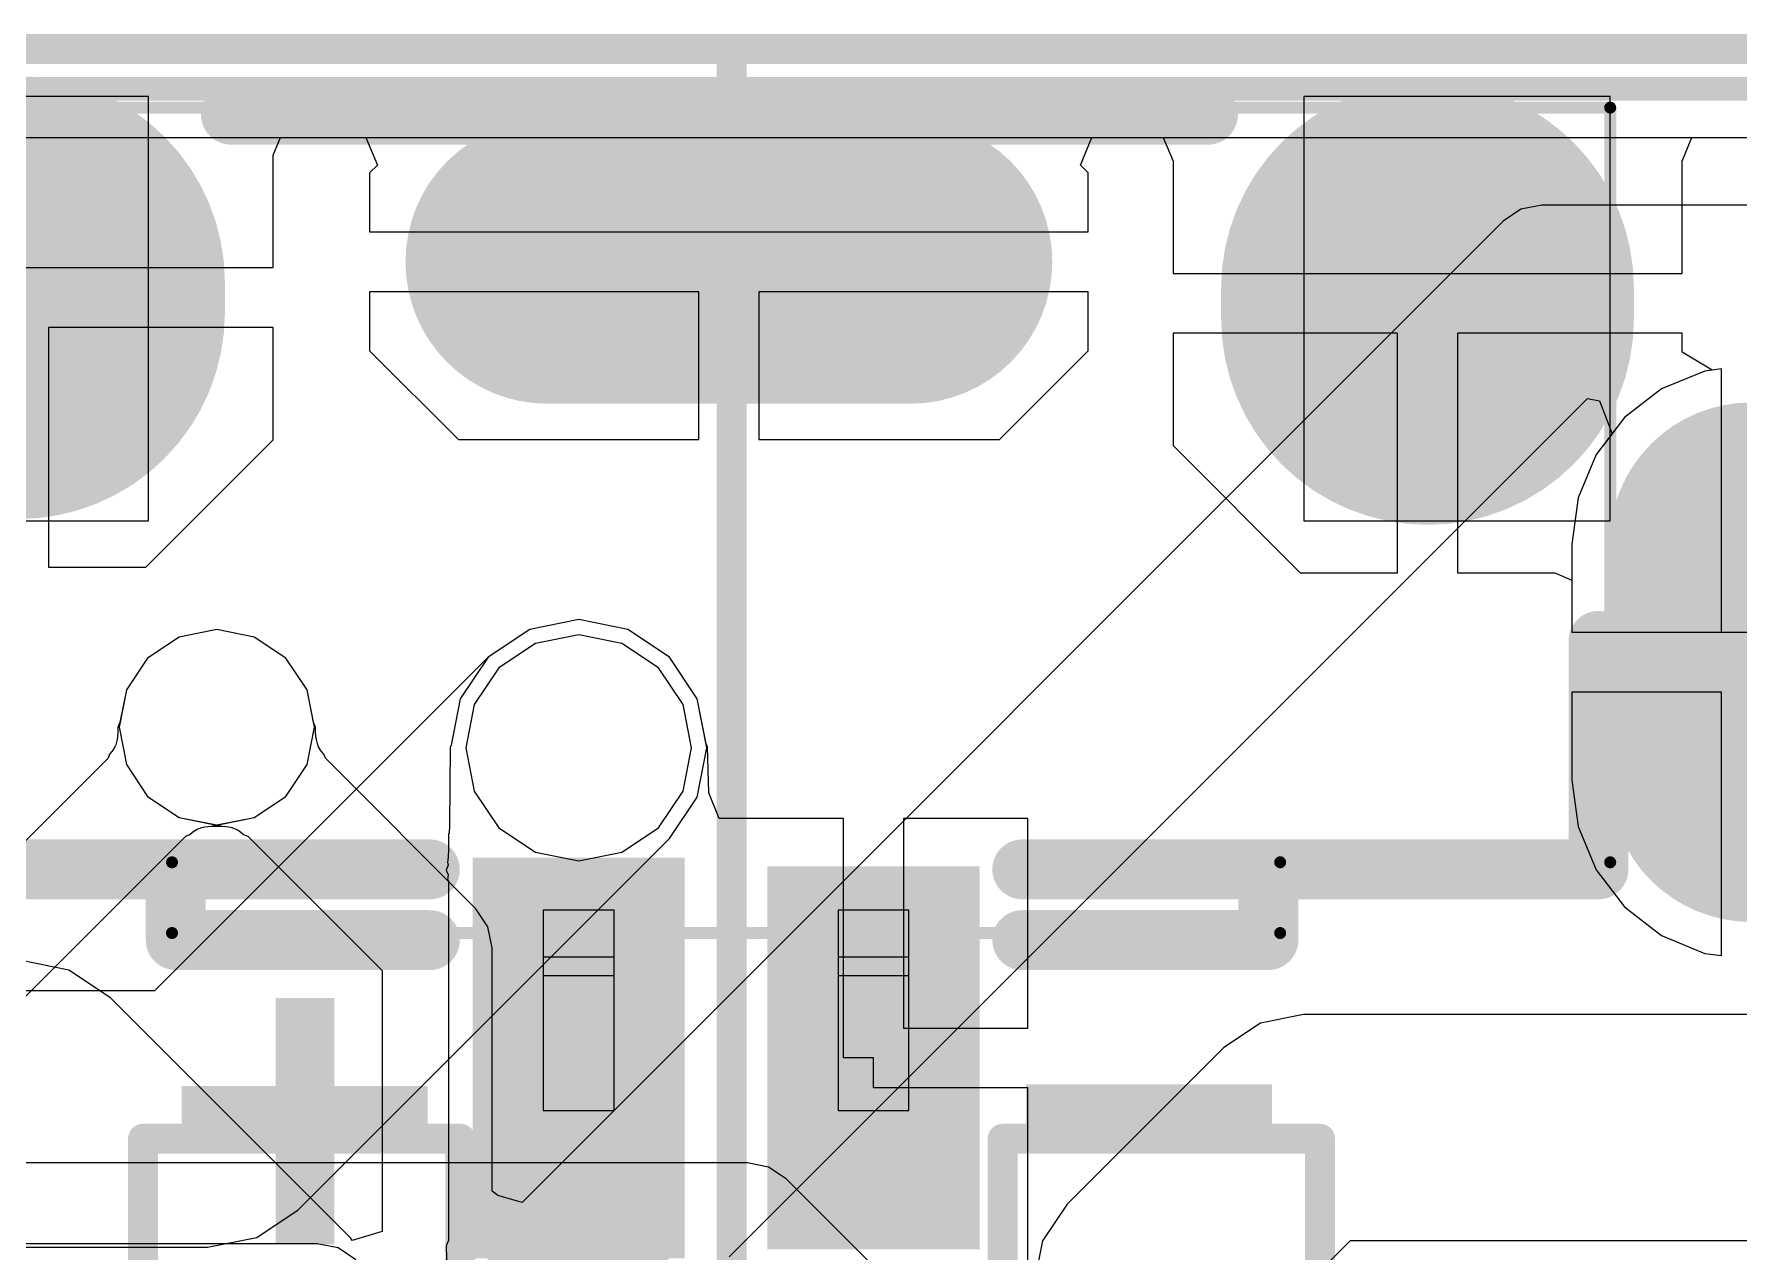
# Model space of a CAD drawing. Header units: millimetres. Extents: x 0 to 11.7, y 0 to 8.3.
# Drawn here: x 5.3049 to 5.5896, y 3.6161 to 3.8194 of the extents above; entities that cross this region are included whole.
import ezdxf

# ---------------------------------------------------------------- set-up
doc = ezdxf.new("R2010")
doc.units = ezdxf.units.MM
doc.header["$MEASUREMENT"] = 0
for name, color, linetype in [('BottomLayer', 5, 'Continuous'), ('BottomOverlay', 54, 'Continuous'), ('BottomPaste', 16, 'Continuous'), ('BottomSolder', 6, 'Continuous'), ('ConnectLayer', 7, 'Continuous'), ('KeepOutLayer', 6, 'Continuous'), ('Mechanical15', 56, 'Continuous'), ('Mechanical6', 56, 'Continuous'), ('MidLayer1', 16, 'Continuous'), ('MidLayer2', 76, 'Continuous'), ('MultiLayer', 9, 'Continuous'), ('PadHoleLayer', 156, 'Continuous'), ('TopLayer', 1, 'Continuous'), ('TopOverlay', 2, 'Continuous'), ('TopPaste', 8, 'Continuous'), ('TopSolder', 216, 'Continuous')]:
    doc.layers.add(name, color=color, linetype=linetype)

# ---------------------------------------------------------------- blocks, each defined once
blk = doc.blocks.new('USB_TYPE_C_16PIN_A_55')
at = {"layer": 'BottomLayer', "const_width": 0.03937}
blk.add_lwpolyline([(-0.0501, 0.17164), (-0.08947, 0.17164)], dxfattribs=at)
at = {"layer": 'BottomLayer', "const_width": 0.01969}
for points in [[(-0.09931, 0.17164, 1), (-0.07963, 0.17164, 1)], [(-0.05994, 0.17164, 1), (-0.04026, 0.17164, 1)]]:
    blk.add_lwpolyline(points, format="xyb", close=True, dxfattribs=at)
at = {"layer": 'BottomSolder', "const_width": 0.04737}
blk.add_lwpolyline([(-0.0501, 0.17164), (-0.08947, 0.17164)], dxfattribs=at)
at = {"layer": 'BottomSolder', "const_width": 0.02369}
for points in [[(-0.10131, 0.17164, 1), (-0.07763, 0.17164, 1)], [(-0.06194, 0.17164, 1), (-0.03826, 0.17164, 1)]]:
    blk.add_lwpolyline(points, format="xyb", close=True, dxfattribs=at)
at = {"layer": 'MidLayer1', "const_width": 0.03937}
blk.add_lwpolyline([(-0.0501, 0.17164), (-0.08947, 0.17164)], dxfattribs=at)
at = {"layer": 'MidLayer1', "const_width": 0.01969}
for points in [[(-0.09931, 0.17164, 1), (-0.07963, 0.17164, 1)], [(-0.05994, 0.17164, 1), (-0.04026, 0.17164, 1)]]:
    blk.add_lwpolyline(points, format="xyb", close=True, dxfattribs=at)
at = {"layer": 'MidLayer2', "const_width": 0.03937}
blk.add_lwpolyline([(-0.0501, 0.17164), (-0.08947, 0.17164)], dxfattribs=at)
at = {"layer": 'MidLayer2', "const_width": 0.01969}
for points in [[(-0.09931, 0.17164, 1), (-0.07963, 0.17164, 1)], [(-0.05994, 0.17164, 1), (-0.04026, 0.17164, 1)]]:
    blk.add_lwpolyline(points, format="xyb", close=True, dxfattribs=at)
at = {"layer": 'MultiLayer', "const_width": 0.03937}
blk.add_lwpolyline([(-0.0501, 0.17164), (-0.08947, 0.17164)], dxfattribs=at)
at = {"layer": 'MultiLayer', "const_width": 0.01969}
for points in [[(-0.09931, 0.17164, 1), (-0.07963, 0.17164, 1)], [(-0.05994, 0.17164, 1), (-0.04026, 0.17164, 1)]]:
    blk.add_lwpolyline(points, format="xyb", close=True, dxfattribs=at)
at = {"layer": 'PadHoleLayer', "const_width": 0.00492}
blk.add_lwpolyline([(-0.0624, 0.18493), (-0.0624, 0.15836, -1), (-0.07717, 0.15836), (-0.07717, 0.18493, -1)], format="xyb", close=True, dxfattribs=at)
at = {"layer": 'TopLayer', "const_width": 0.03937}
for points in [[(-0.0501, 0.17164), (-0.08947, 0.17164)], [(-0.13662, -0.02939), (-0.13662, 0.03124)]]:
    blk.add_lwpolyline(points, dxfattribs=at)
at = {"layer": 'TopLayer', "const_width": 0.01969}
for points in [[(-0.09931, 0.17164, 1), (-0.07963, 0.17164, 1)], [(-0.05994, 0.17164, 1), (-0.04026, 0.17164, 1)], [(-0.14647, 0.03124, 1), (-0.12678, 0.03124, 1)], [(-0.14647, -0.02939, 1), (-0.12678, -0.02939, 1)]]:
    blk.add_lwpolyline(points, format="xyb", close=True, dxfattribs=at)
at = {"layer": 'TopOverlay', "const_width": 0.005}
for points in [[(-0.17215, -0.17481), (-0.17215, 0.17657)], [(0.00978, 0.04664), (0.00978, 0.09964)], [(0.03678, 0.09964), (0.00978, 0.09964)], [(0.03778, 0.04664), (0.00978, 0.04664)], [(0.04962, 0.00137), (-0.17215, 0.00137)], [(0.03778, -0.04391), (0.00978, -0.04391)], [(0.00978, -0.09691), (0.00978, -0.04391)], [(0.03678, -0.09691), (0.00978, -0.09691)]]:
    blk.add_lwpolyline(points, dxfattribs=at)
at = {"layer": 'TopOverlay', "const_width": 0.0025}
for points in [[(0.00853, 0.09964, 1), (0.01103, 0.09964, 1)], [(0.00853, 0.09964, 1), (0.01103, 0.09964, 1)], [(0.00853, 0.04664, 1), (0.01103, 0.04664, 1)], [(0.00853, 0.04664, 1), (0.01103, 0.04664, 1)], [(-0.1734, 0.00137, 1), (-0.1709, 0.00137, 1)], [(0.00853, -0.04391, 1), (0.01103, -0.04391, 1)], [(0.00853, -0.04391, 1), (0.01103, -0.04391, 1)], [(0.00853, -0.09691, 1), (0.01103, -0.09691, 1)], [(0.00853, -0.09691, 1), (0.01103, -0.09691, 1)]]:
    blk.add_lwpolyline(points, format="xyb", close=True, dxfattribs=at)
at = {"layer": 'TopPaste', "const_width": 0.03937}
blk.add_lwpolyline([(-0.13662, -0.02939), (-0.13662, 0.03124)], dxfattribs=at)
at = {"layer": 'TopPaste', "const_width": 0.01969}
for points in [[(-0.14647, 0.03124, 1), (-0.12678, 0.03124, 1)], [(-0.14647, -0.02939, 1), (-0.12678, -0.02939, 1)]]:
    blk.add_lwpolyline(points, format="xyb", close=True, dxfattribs=at)
at = {"layer": 'TopSolder', "const_width": 0.04737}
for points in [[(-0.0501, 0.17164), (-0.08947, 0.17164)], [(-0.13662, -0.02939), (-0.13662, 0.03124)]]:
    blk.add_lwpolyline(points, dxfattribs=at)
at = {"layer": 'TopSolder', "const_width": 0.02369}
for points in [[(-0.10131, 0.17164, 1), (-0.07763, 0.17164, 1)], [(-0.06194, 0.17164, 1), (-0.03826, 0.17164, 1)], [(-0.14847, 0.03124, 1), (-0.12478, 0.03124, 1)], [(-0.14847, -0.02939, 1), (-0.12478, -0.02939, 1)]]:
    blk.add_lwpolyline(points, format="xyb", close=True, dxfattribs=at)
blk = doc.blocks.new('BAT___2P__75')
at = {"layer": 'BottomLayer', "const_width": 0.065}
for points in [[(-0.15322, 0.03667), (-0.15322, 0.03167)], [(0.08205, 0.0357), (0.08205, 0.0307)]]:
    blk.add_lwpolyline(points, dxfattribs=at)
at = {"layer": 'BottomLayer', "const_width": 0.0325}
for points in [[(-0.16947, 0.03667, 1), (-0.13697, 0.03667, 1)], [(0.0658, 0.0357, 1), (0.0983, 0.0357, 1)], [(-0.16947, 0.03167, 1), (-0.13697, 0.03167, 1)], [(0.0658, 0.0307, 1), (0.0983, 0.0307, 1)]]:
    blk.add_lwpolyline(points, format="xyb", close=True, dxfattribs=at)
at = {"layer": 'BottomLayer'}
for points in [[(-0.07543, -0.12428), (-0.04394, -0.12428), (-0.07543, -0.06129), (-0.04394, -0.06129)], [(-0.02621, -0.12278), (0.00528, -0.12278), (-0.02621, -0.06278), (0.00528, -0.06278)]]:
    blk.add_solid(points, dxfattribs=at)
at = {"layer": 'BottomOverlay', "const_width": 0.01}
for points in [[(-0.11775, 0.0647), (0.04539, 0.0647)], [(0.1106, -0.06129), (0.1106, -0.02314)], [(-0.18468, -0.06129), (-0.08453, -0.06129)], [(-0.12697, -0.0731), (-0.12697, -0.06129)], [(0.01438, -0.06129), (0.1106, -0.06129)], [(0.05548, -0.0731), (0.05548, -0.06129)], [(-0.12697, -0.0731), (-0.08453, -0.0731)], [(0.01438, -0.0731), (0.05548, -0.0731)]]:
    blk.add_lwpolyline(points, dxfattribs=at)
at = {"layer": 'BottomOverlay', "const_width": 0.005}
for points in [[(-0.12025, 0.0647, 1), (-0.11525, 0.0647, 1)], [(0.04289, 0.0647, 1), (0.04789, 0.0647, 1)], [(0.1081, -0.02314, 1), (0.1131, -0.02314, 1)], [(-0.12947, -0.06129, 1), (-0.12447, -0.06129, 1)], [(-0.08703, -0.06129, 1), (-0.08203, -0.06129, 1)], [(0.01188, -0.06129, 1), (0.01688, -0.06129, 1)], [(0.05298, -0.06129, 1), (0.05798, -0.06129, 1)], [(0.1081, -0.06129, 1), (0.1131, -0.06129, 1)], [(0.1081, -0.06129, 1), (0.1131, -0.06129, 1)], [(-0.12947, -0.0731, 1), (-0.12447, -0.0731, 1)], [(-0.12947, -0.0731, 1), (-0.12447, -0.0731, 1)], [(-0.08703, -0.0731, 1), (-0.08203, -0.0731, 1)], [(0.01188, -0.0731, 1), (0.01688, -0.0731, 1)], [(0.05298, -0.0731, 1), (0.05798, -0.0731, 1)], [(0.05298, -0.0731, 1), (0.05798, -0.0731, 1)]]:
    blk.add_lwpolyline(points, format="xyb", close=True, dxfattribs=at)
at = {"layer": 'BottomPaste', "const_width": 0.065}
for points in [[(-0.15322, 0.03667), (-0.15322, 0.03167)], [(0.08205, 0.0357), (0.08205, 0.0307)]]:
    blk.add_lwpolyline(points, dxfattribs=at)
at = {"layer": 'BottomPaste', "const_width": 0.0325}
for points in [[(-0.16947, 0.03667, 1), (-0.13697, 0.03667, 1)], [(0.0658, 0.0357, 1), (0.0983, 0.0357, 1)], [(-0.16947, 0.03167, 1), (-0.13697, 0.03167, 1)], [(0.0658, 0.0307, 1), (0.0983, 0.0307, 1)]]:
    blk.add_lwpolyline(points, format="xyb", close=True, dxfattribs=at)
at = {"layer": 'BottomPaste'}
for points in [[(-0.07543, -0.12428), (-0.04394, -0.12428), (-0.07543, -0.06129), (-0.04394, -0.06129)], [(-0.02621, -0.12278), (0.00528, -0.12278), (-0.02621, -0.06278), (0.00528, -0.06278)]]:
    blk.add_solid(points, dxfattribs=at)
at = {"layer": 'BottomSolder', "const_width": 0.06894}
for points in [[(-0.15322, 0.03667), (-0.15322, 0.03167)], [(0.08205, 0.0357), (0.08205, 0.0307)]]:
    blk.add_lwpolyline(points, dxfattribs=at)
at = {"layer": 'BottomSolder', "const_width": 0.03447}
for points in [[(-0.17046, 0.03667, 1), (-0.13599, 0.03667, 1)], [(0.06482, 0.0357, 1), (0.09929, 0.0357, 1)], [(-0.17046, 0.03167, 1), (-0.13599, 0.03167, 1)], [(0.06482, 0.0307, 1), (0.09929, 0.0307, 1)]]:
    blk.add_lwpolyline(points, format="xyb", close=True, dxfattribs=at)
at = {"layer": 'BottomSolder'}
for points in [[(-0.0774, -0.12625), (-0.04197, -0.12625), (-0.0774, -0.05932), (-0.04197, -0.05932)], [(-0.02818, -0.12475), (0.00725, -0.12475), (-0.02818, -0.06081), (0.00725, -0.06081)]]:
    blk.add_solid(points, dxfattribs=at)
at = {"layer": 'Mechanical15'}
for p, q in [((-0.13153, 0.06775), (-0.18271, 0.06775)), ((-0.13153, -0.00312), (-0.13153, 0.06775)), ((0.11257, 0.06775), (0.06138, 0.06775)), ((0.06138, 0.06775), (0.06138, -0.00312)), ((0.11257, -0.00312), (0.11257, 0.06775)), ((-0.18271, -0.00312), (-0.13153, -0.00312)), ((0.06138, -0.00312), (0.06138, -0.00312)), ((0.06138, -0.00312), (0.11257, -0.00312)), ((-0.05378, -0.06808), (-0.06559, -0.06808)), ((-0.06559, -0.06808), (-0.06559, -0.079)), ((-0.05378, -0.079), (-0.05378, -0.06808)), ((-0.00456, -0.06808), (-0.01637, -0.06808)), ((-0.01637, -0.06808), (-0.01637, -0.079)), ((-0.00456, -0.079), (-0.00456, -0.06808)), ((-0.05378, -0.07596), (-0.06559, -0.07596)), ((-0.06559, -0.07596), (-0.06559, -0.10155)), ((-0.05378, -0.10155), (-0.05378, -0.07596)), ((-0.00456, -0.07596), (-0.01637, -0.07596)), ((-0.01637, -0.07596), (-0.01637, -0.10155)), ((-0.00456, -0.10155), (-0.00456, -0.07596)), ((-0.06559, -0.079), (-0.06559, -0.079)), ((-0.06559, -0.079), (-0.05378, -0.079)), ((-0.01637, -0.079), (-0.01637, -0.079)), ((-0.01637, -0.079), (-0.00456, -0.079)), ((-0.06559, -0.10155), (-0.06559, -0.10155)), ((-0.06559, -0.10155), (-0.05378, -0.10155)), ((-0.01637, -0.10155), (-0.01637, -0.10155)), ((-0.01637, -0.10155), (-0.00456, -0.10155))]:
    blk.add_line(p, q, dxfattribs=at)
at = {"layer": 'Mechanical15', "const_width": 0.002}
for points in [[(-0.18271, 0.06588), (0.11256, 0.06588)], [(0.11256, -0.06011), (0.11256, 0.06588)], [(-0.18271, -0.06011), (-0.12759, -0.06011)], [(-0.12759, -0.07192), (-0.12759, -0.06011)], [(0.05745, -0.07192), (0.05745, -0.06011)], [(0.05745, -0.06011), (0.11256, -0.06011)], [(-0.12759, -0.07192), (0.05745, -0.07192)]]:
    blk.add_lwpolyline(points, dxfattribs=at)
at = {"layer": 'Mechanical15', "const_width": 0.001}
for points in [[(0.11206, 0.06588, 1), (0.11306, 0.06588, 1)], [(0.11206, 0.06588, 1), (0.11306, 0.06588, 1)], [(-0.12809, -0.06011, 1), (-0.12709, -0.06011, 1)], [(-0.12809, -0.06011, 1), (-0.12709, -0.06011, 1)], [(0.05695, -0.06011, 1), (0.05795, -0.06011, 1)], [(0.05695, -0.06011, 1), (0.05795, -0.06011, 1)], [(0.11206, -0.06011, 1), (0.11306, -0.06011, 1)], [(0.11206, -0.06011, 1), (0.11306, -0.06011, 1)], [(-0.12809, -0.07192, 1), (-0.12709, -0.07192, 1)], [(-0.12809, -0.07192, 1), (-0.12709, -0.07192, 1)], [(0.05695, -0.07192, 1), (0.05795, -0.07192, 1)], [(0.05695, -0.07192, 1), (0.05795, -0.07192, 1)]]:
    blk.add_lwpolyline(points, format="xyb", close=True, dxfattribs=at)
at = {"layer": 'Mechanical6'}
for points, const_width in [([(-0.05192, -0.12192, 1), (-0.06766, -0.12192, 1)], 0.01575), ([(-0.0716, -0.12192, 1), (-0.06373, -0.12192, 1)], 0.00787), ([(-0.05586, -0.12192, 1), (-0.04799, -0.12192, 1)], 0.00787)]:
    blk.add_lwpolyline(points, format="xyb", close=True, dxfattribs=dict(at, const_width=const_width))
blk = doc.blocks.new('LCD_240_240_76')
at = {"layer": 'TopOverlay', "const_width": 0.00394}
blk.add_lwpolyline([(-0.82024, 1.09689), (0.21303, 1.09689)], dxfattribs=at)

msp = doc.modelspace()

# ---------------------------------------------------------------- linework, layer by layer
at = {"layer": 'BottomOverlay'}
for points in [[(5.35503, 3.61737), (5.35503, 3.65847), (5.34523, 3.61737), (5.34523, 3.65847)], [(5.47053, 3.63427), (5.51163, 3.63427), (5.47053, 3.64407), (5.51163, 3.64407)], [(5.32953, 3.63397), (5.37063, 3.63397), (5.32953, 3.64377), (5.37063, 3.64377)]]:
    msp.add_solid(points, dxfattribs=at)
at = {"layer": 'ConnectLayer'}
for p, q in [((5.02099, 3.80215), (5.82167, 3.80215)), ((5.02099, 3.80215), (5.82167, 3.80215)), ((5.02099, 3.80215), (5.36033, 3.80215)), ((5.34481, 3.79916), (5.34605, 3.80215)), ((5.34605, 3.80215), (5.49345, 3.80215)), ((5.36033, 3.80215), (5.36224, 3.79753)), ((5.47962, 3.79753), (5.48153, 3.80215)), ((5.48153, 3.80215), (5.82167, 3.80215)), ((5.49345, 3.80215), (5.49509, 3.79819)), ((5.58009, 3.79819), (5.58172, 3.80215)), ((5.58172, 3.80215), (5.60706, 3.80215)), ((5.34481, 3.78041), (5.34481, 3.79916)), ((5.36224, 3.79753), (5.36093, 3.79621)), ((5.48093, 3.79621), (5.47962, 3.79753)), ((5.49509, 3.79819), (5.49509, 3.77944)), ((5.58009, 3.77944), (5.58009, 3.79819)), ((5.36093, 3.79621), (5.36093, 3.78637)), ((5.48093, 3.78637), (5.48093, 3.79621)), ((5.55319, 3.79015), (5.55021, 3.78816)), ((5.5567, 3.79085), (5.55319, 3.79015)), ((5.63481, 3.79085), (5.5567, 3.79085)), ((5.36093, 3.78637), (5.42093, 3.78637)), ((5.55021, 3.78816), (5.38638, 3.62433)), ((5.42093, 3.78637), (5.48093, 3.78637)), ((5.25981, 3.78041), (5.34481, 3.78041)), ((5.49509, 3.77944), (5.58009, 3.77944)), ((5.41593, 3.77637), (5.36093, 3.77637)), ((5.36093, 3.77637), (5.36093, 3.76653)), ((5.41593, 3.75169), (5.41593, 3.77637)), ((5.48093, 3.77637), (5.42593, 3.77637)), ((5.42593, 3.77637), (5.42593, 3.75169)), ((5.48093, 3.76653), (5.48093, 3.77637)), ((5.34481, 3.77041), (5.30731, 3.77041)), ((5.30731, 3.77041), (5.30731, 3.73041)), ((5.34481, 3.75166), (5.34481, 3.77041)), ((5.53259, 3.76944), (5.49509, 3.76944)), ((5.49509, 3.76944), (5.49509, 3.75069)), ((5.53259, 3.72944), (5.53259, 3.76944)), ((5.58009, 3.76944), (5.54259, 3.76944)), ((5.54259, 3.76944), (5.54259, 3.72944)), ((5.58009, 3.76627), (5.58009, 3.76944)), ((5.36093, 3.76653), (5.37577, 3.75169)), ((5.46609, 3.75169), (5.48093, 3.76653)), ((5.58509, 3.7633), (5.58009, 3.76627)), ((5.58665, 3.7635), (5.5839, 3.76314)), ((5.58665, 3.7635), (5.5839, 3.76314)), ((5.58665, 3.7635), (5.58509, 3.7633)), ((5.58665, 3.71953), (5.58665, 3.7635)), ((5.58665, 3.71953), (5.58665, 3.7635)), ((5.58665, 3.71953), (5.58665, 3.7635)), ((5.5839, 3.76314), (5.57668, 3.76015)), ((5.5839, 3.76314), (5.57668, 3.76015)), ((5.42098, 3.61527), (5.56429, 3.75858)), ((5.56429, 3.75858), (5.56631, 3.75818)), ((5.56631, 3.75818), (5.56839, 3.75267)), ((5.57668, 3.76015), (5.57047, 3.75539)), ((5.57668, 3.76015), (5.57047, 3.75539)), ((5.57047, 3.75539), (5.56572, 3.74919)), ((5.57047, 3.75539), (5.56572, 3.74919)), ((5.56839, 3.75267), (5.56572, 3.74919)), ((5.32356, 3.73041), (5.34481, 3.75166)), ((5.37577, 3.75169), (5.41593, 3.75169)), ((5.42593, 3.75169), (5.46609, 3.75169)), ((5.49509, 3.75069), (5.51634, 3.72944)), ((5.56572, 3.74919), (5.56272, 3.74197)), ((5.56572, 3.74919), (5.56272, 3.74197)), ((5.56572, 3.74919), (5.56272, 3.74197)), ((5.56272, 3.74197), (5.5617, 3.73422)), ((5.56272, 3.74197), (5.5617, 3.73422)), ((5.56272, 3.74197), (5.5617, 3.73422)), ((5.5617, 3.73422), (5.5617, 3.71953)), ((5.5617, 3.73422), (5.5617, 3.71953)), ((5.5617, 3.73422), (5.5617, 3.71953)), ((5.30731, 3.73041), (5.32356, 3.73041)), ((5.51634, 3.72944), (5.53259, 3.72944)), ((5.54259, 3.72944), (5.55884, 3.72944)), ((5.55884, 3.72944), (5.5617, 3.72825)), ((5.5617, 3.72825), (5.5617, 3.71953)), ((5.39585, 3.72164), (5.38766, 3.72001)), ((5.39585, 3.72164), (5.38766, 3.72001)), ((5.40404, 3.72001), (5.39585, 3.72164)), ((5.40404, 3.72001), (5.39585, 3.72164)), ((5.32916, 3.71874), (5.32387, 3.71521)), ((5.32916, 3.71874), (5.32387, 3.71521)), ((5.32916, 3.71874), (5.32387, 3.71521)), ((5.32916, 3.71874), (5.32387, 3.71521)), ((5.33541, 3.71999), (5.32916, 3.71874)), ((5.33541, 3.71999), (5.32916, 3.71874)), ((5.33541, 3.71999), (5.32916, 3.71874)), ((5.33541, 3.71999), (5.32916, 3.71874)), ((5.34165, 3.71874), (5.33541, 3.71999)), ((5.34165, 3.71874), (5.33541, 3.71999)), ((5.34165, 3.71874), (5.33541, 3.71999)), ((5.34165, 3.71874), (5.33541, 3.71999)), ((5.34694, 3.71521), (5.34165, 3.71874)), ((5.34694, 3.71521), (5.34165, 3.71874)), ((5.34694, 3.71521), (5.34165, 3.71874)), ((5.34694, 3.71521), (5.34165, 3.71874)), ((5.38766, 3.72001), (5.38071, 3.71537)), ((5.38766, 3.72001), (5.38071, 3.71537)), ((5.39585, 3.71909), (5.38863, 3.71766)), ((5.39585, 3.71909), (5.38863, 3.71766)), ((5.40307, 3.71766), (5.39585, 3.71909)), ((5.40307, 3.71766), (5.39585, 3.71909)), ((5.41099, 3.71537), (5.40404, 3.72001)), ((5.41099, 3.71537), (5.40404, 3.72001)), ((5.5617, 3.71953), (5.58665, 3.71953)), ((5.5617, 3.71953), (5.58665, 3.71953)), ((5.5617, 3.71953), (5.58665, 3.71953)), ((5.5617, 3.71953), (5.59165, 3.71953)), ((5.32387, 3.71521), (5.32033, 3.70992)), ((5.32387, 3.71521), (5.32033, 3.70992)), ((5.32387, 3.71521), (5.32033, 3.70992)), ((5.32387, 3.71521), (5.32033, 3.70992)), ((5.38071, 3.71537), (5.32502, 3.65968)), ((5.35048, 3.70992), (5.34694, 3.71521)), ((5.35048, 3.70992), (5.34694, 3.71521)), ((5.35048, 3.70992), (5.34694, 3.71521)), ((5.35048, 3.70992), (5.34694, 3.71521)), ((5.38071, 3.71537), (5.37607, 3.70842)), ((5.38863, 3.71766), (5.38251, 3.71357)), ((5.38863, 3.71766), (5.38251, 3.71357)), ((5.40919, 3.71357), (5.40307, 3.71766)), ((5.40919, 3.71357), (5.40307, 3.71766)), ((5.41563, 3.70842), (5.41099, 3.71537)), ((5.41563, 3.70842), (5.41099, 3.71537)), ((5.38251, 3.71357), (5.37842, 3.70745)), ((5.38251, 3.71357), (5.37842, 3.70745)), ((5.41328, 3.70745), (5.40919, 3.71357)), ((5.41328, 3.70745), (5.40919, 3.71357)), ((5.32033, 3.70992), (5.31909, 3.70367)), ((5.32033, 3.70992), (5.31909, 3.70367)), ((5.32033, 3.70992), (5.31909, 3.70367)), ((5.32033, 3.70992), (5.31925, 3.70447)), ((5.35172, 3.70367), (5.35048, 3.70992)), ((5.35172, 3.70367), (5.35048, 3.70992)), ((5.35172, 3.70367), (5.35048, 3.70992)), ((5.35156, 3.70447), (5.35048, 3.70992)), ((5.58665, 3.70953), (5.5617, 3.70953)), ((5.5617, 3.70953), (5.5617, 3.69485)), ((5.58665, 3.70953), (5.5617, 3.70953)), ((5.5617, 3.70953), (5.5617, 3.69485)), ((5.58665, 3.70953), (5.5617, 3.70953)), ((5.5617, 3.70953), (5.5617, 3.69485)), ((5.58665, 3.70953), (5.5617, 3.70953)), ((5.5617, 3.70953), (5.5617, 3.69485)), ((5.58665, 3.66557), (5.58665, 3.70953)), ((5.58665, 3.66557), (5.58665, 3.70953)), ((5.58665, 3.66557), (5.58665, 3.70953)), ((5.58665, 3.66557), (5.58665, 3.70953)), ((5.37607, 3.70842), (5.37453, 3.70069)), ((5.37842, 3.70745), (5.37699, 3.70023)), ((5.37842, 3.70745), (5.37699, 3.70023)), ((5.41471, 3.70023), (5.41328, 3.70745)), ((5.41471, 3.70023), (5.41328, 3.70745)), ((5.41726, 3.70023), (5.41563, 3.70842)), ((5.41713, 3.7009), (5.41563, 3.70842)), ((5.31891, 3.7037), (5.3189, 3.7028)), ((5.31925, 3.70447), (5.31891, 3.7037)), ((5.31909, 3.70367), (5.32033, 3.69743)), ((5.31909, 3.70367), (5.32033, 3.69743)), ((5.31909, 3.70367), (5.32033, 3.69743)), ((5.35048, 3.69743), (5.35172, 3.70367)), ((5.35048, 3.69743), (5.35172, 3.70367)), ((5.35048, 3.69743), (5.35172, 3.70367)), ((5.3519, 3.7037), (5.35156, 3.70447)), ((5.35192, 3.7028), (5.3519, 3.7037)), ((5.31853, 3.70076), (5.31839, 3.70042)), ((5.31866, 3.70116), (5.31853, 3.70076)), ((5.31876, 3.70163), (5.31866, 3.70116)), ((5.31884, 3.70218), (5.31876, 3.70163)), ((5.3189, 3.7028), (5.31884, 3.70218)), ((5.35197, 3.70218), (5.35192, 3.7028)), ((5.35205, 3.70163), (5.35197, 3.70218)), ((5.35215, 3.70116), (5.35205, 3.70163)), ((5.35228, 3.70076), (5.35215, 3.70116)), ((5.35242, 3.70042), (5.35228, 3.70076)), ((5.41734, 3.70043), (5.41713, 3.7009)), ((5.31725, 3.6985), (5.278, 3.65925)), ((5.3175, 3.69919), (5.31725, 3.6985)), ((5.3179, 3.69963), (5.3175, 3.69919)), ((5.31808, 3.69986), (5.3179, 3.69963)), ((5.31825, 3.70012), (5.31808, 3.69986)), ((5.31839, 3.70042), (5.31825, 3.70012)), ((5.35257, 3.70012), (5.35242, 3.70042)), ((5.35273, 3.69986), (5.35257, 3.70012)), ((5.35291, 3.69963), (5.35273, 3.69986)), ((5.35331, 3.69919), (5.35291, 3.69963)), ((5.35356, 3.6985), (5.35331, 3.69919)), ((5.37869, 3.67336), (5.35356, 3.6985)), ((5.37436, 3.70028), (5.37426, 3.68733)), ((5.37453, 3.70069), (5.37436, 3.70028)), ((5.37699, 3.70023), (5.37842, 3.69301)), ((5.37699, 3.70023), (5.37842, 3.69301)), ((5.41328, 3.69301), (5.41471, 3.70023)), ((5.41328, 3.69301), (5.41471, 3.70023)), ((5.41563, 3.69203), (5.41726, 3.70023)), ((5.41758, 3.69274), (5.41734, 3.70043)), ((5.32033, 3.69743), (5.32387, 3.69214)), ((5.32033, 3.69743), (5.32387, 3.69214)), ((5.32033, 3.69743), (5.32387, 3.69214)), ((5.34694, 3.69214), (5.35048, 3.69743)), ((5.34694, 3.69214), (5.35048, 3.69743)), ((5.34694, 3.69214), (5.35048, 3.69743)), ((5.37842, 3.69301), (5.38251, 3.68689)), ((5.37842, 3.69301), (5.38251, 3.68689)), ((5.40919, 3.68689), (5.41328, 3.69301)), ((5.40919, 3.68689), (5.41328, 3.69301)), ((5.41932, 3.68846), (5.41758, 3.69274)), ((5.5617, 3.69485), (5.56272, 3.6871)), ((5.5617, 3.69485), (5.56272, 3.6871)), ((5.5617, 3.69485), (5.56272, 3.6871)), ((5.5617, 3.69485), (5.56272, 3.6871)), ((5.32387, 3.69214), (5.32916, 3.6886)), ((5.32387, 3.69214), (5.32916, 3.6886)), ((5.32387, 3.69214), (5.32916, 3.6886)), ((5.34165, 3.6886), (5.34694, 3.69214)), ((5.34165, 3.6886), (5.34694, 3.69214)), ((5.34165, 3.6886), (5.34694, 3.69214)), ((5.41099, 3.68509), (5.41563, 3.69203)), ((5.32916, 3.6886), (5.33541, 3.68736)), ((5.32916, 3.6886), (5.33541, 3.68736)), ((5.32916, 3.6886), (5.33461, 3.68752)), ((5.3316, 3.68635), (5.33185, 3.68651)), ((5.33185, 3.68651), (5.33215, 3.68666)), ((5.33215, 3.68666), (5.33249, 3.6868)), ((5.33249, 3.6868), (5.33289, 3.68692)), ((5.33289, 3.68692), (5.33336, 3.68703)), ((5.33336, 3.68703), (5.33391, 3.68711)), ((5.33391, 3.68711), (5.33454, 3.68716)), ((5.33454, 3.68716), (5.33543, 3.68718)), ((5.33461, 3.68752), (5.33538, 3.68718)), ((5.33538, 3.68718), (5.33627, 3.68716)), ((5.33541, 3.68736), (5.34165, 3.6886)), ((5.33541, 3.68736), (5.34165, 3.6886)), ((5.33543, 3.68718), (5.3362, 3.68752)), ((5.3362, 3.68752), (5.34165, 3.6886)), ((5.33627, 3.68716), (5.3369, 3.68711)), ((5.3369, 3.68711), (5.33745, 3.68703)), ((5.33745, 3.68703), (5.33792, 3.68692)), ((5.33792, 3.68692), (5.33832, 3.6868)), ((5.33832, 3.6868), (5.33866, 3.68666)), ((5.33866, 3.68666), (5.33896, 3.68651)), ((5.33896, 3.68651), (5.33922, 3.68635)), ((5.37426, 3.68733), (5.3742, 3.68596)), ((5.38251, 3.68689), (5.38863, 3.6828)), ((5.38251, 3.68689), (5.38863, 3.6828)), ((5.40307, 3.6828), (5.40919, 3.68689)), ((5.40307, 3.6828), (5.40919, 3.68689)), ((5.44007, 3.68846), (5.41932, 3.68846)), ((5.44007, 3.64846), (5.44007, 3.68846)), ((5.47082, 3.68846), (5.45007, 3.68846)), ((5.45007, 3.68846), (5.45007, 3.65346)), ((5.47082, 3.65346), (5.47082, 3.68846)), ((5.56272, 3.6871), (5.56572, 3.67988)), ((5.56272, 3.6871), (5.56572, 3.67988)), ((5.56272, 3.6871), (5.56572, 3.67988)), ((5.56272, 3.6871), (5.56572, 3.67988)), ((5.28829, 3.64358), (5.33023, 3.68552)), ((5.33023, 3.68552), (5.33092, 3.68577)), ((5.33092, 3.68577), (5.33136, 3.68617)), ((5.33136, 3.68617), (5.3316, 3.68635)), ((5.33922, 3.68635), (5.33945, 3.68617)), ((5.33945, 3.68617), (5.33989, 3.68577)), ((5.33989, 3.68577), (5.34058, 3.68552)), ((5.34058, 3.68552), (5.36303, 3.66307)), ((5.34903, 3.62313), (5.41099, 3.68509)), ((5.3742, 3.68596), (5.3741, 3.68596)), ((5.3741, 3.68596), (5.3741, 3.68323)), ((5.374, 3.68151), (5.37394, 3.68116)), ((5.37394, 3.68116), (5.37406, 3.68064)), ((5.37406, 3.68209), (5.374, 3.68151)), ((5.3741, 3.68323), (5.37406, 3.68209)), ((5.38863, 3.6828), (5.39585, 3.68137)), ((5.38863, 3.6828), (5.39585, 3.68137)), ((5.39585, 3.68137), (5.40307, 3.6828)), ((5.39585, 3.68137), (5.40307, 3.6828)), ((5.37406, 3.68064), (5.37373, 3.67984)), ((5.37373, 3.67984), (5.37406, 3.67904)), ((5.37406, 3.67904), (5.37394, 3.67819)), ((5.37394, 3.67819), (5.3741, 3.67798)), ((5.3741, 3.67798), (5.3741, 3.61799)), ((5.56572, 3.67988), (5.57047, 3.67368)), ((5.56572, 3.67988), (5.57047, 3.67368)), ((5.56572, 3.67988), (5.57047, 3.67368)), ((5.56572, 3.67988), (5.57047, 3.67368)), ((5.38068, 3.67038), (5.37869, 3.67336)), ((5.57047, 3.67368), (5.57668, 3.66892)), ((5.57047, 3.67368), (5.57668, 3.66892)), ((5.57047, 3.67368), (5.57668, 3.66892)), ((5.57047, 3.67368), (5.57668, 3.66892)), ((5.38138, 3.66687), (5.38068, 3.67038)), ((5.38138, 3.6262), (5.38138, 3.66687)), ((5.57668, 3.66892), (5.5839, 3.66593)), ((5.57668, 3.66892), (5.5839, 3.66593)), ((5.57668, 3.66892), (5.5839, 3.66593)), ((5.57668, 3.66892), (5.5839, 3.66593)), ((5.3107, 3.66315), (5.30251, 3.66478)), ((5.5839, 3.66593), (5.58665, 3.66557)), ((5.5839, 3.66593), (5.58665, 3.66557)), ((5.5839, 3.66593), (5.58665, 3.66557)), ((5.5839, 3.66593), (5.58665, 3.66557)), ((5.31765, 3.65851), (5.3107, 3.66315)), ((5.36303, 3.66307), (5.36303, 3.61951)), ((5.32502, 3.65968), (5.22631, 3.65968)), ((5.35775, 3.61841), (5.31765, 3.65851)), ((5.51689, 3.65572), (5.50967, 3.65429)), ((5.60758, 3.65572), (5.51689, 3.65572)), ((5.45007, 3.65346), (5.47082, 3.65346)), ((5.50967, 3.65429), (5.50355, 3.6502)), ((5.50355, 3.6502), (5.47739, 3.62403)), ((5.44507, 3.64846), (5.44007, 3.64846)), ((5.44507, 3.64346), (5.44507, 3.64846)), ((5.47082, 3.64346), (5.44507, 3.64346)), ((5.47082, 3.60846), (5.47082, 3.64346)), ((5.42401, 3.63095), (5.23441, 3.63095)), ((5.42752, 3.63025), (5.42401, 3.63095)), ((5.43049, 3.62826), (5.42752, 3.63025)), ((5.44833, 3.61043), (5.43049, 3.62826)), ((5.38233, 3.62551), (5.38138, 3.6262)), ((5.38638, 3.62433), (5.38233, 3.62551)), ((5.47739, 3.62403), (5.4733, 3.61791)), ((5.34209, 3.61849), (5.34903, 3.62313)), ((5.33389, 3.61686), (5.34209, 3.61849)), ((5.35803, 3.61799), (5.35775, 3.61841)), ((5.36303, 3.61951), (5.35803, 3.61799)), ((5.35216, 3.61745), (5.22511, 3.61745)), ((5.23517, 3.61686), (5.33389, 3.61686)), ((5.35567, 3.61675), (5.35216, 3.61745)), ((5.35865, 3.61476), (5.35567, 3.61675)), ((5.3741, 3.61799), (5.37373, 3.61709)), ((5.37373, 3.61709), (5.37377, 3.61698)), ((5.37377, 3.61698), (5.37373, 3.61687)), ((5.37373, 3.61687), (5.3741, 3.60589)), ((5.4733, 3.61791), (5.47186, 3.61069)), ((5.50959, 3.60288), (5.52471, 3.618)), ((5.52471, 3.618), (5.59976, 3.618))]:
    msp.add_line(p, q, dxfattribs=at)
at = {"layer": 'KeepOutLayer', "const_width": 0.00394}
msp.add_lwpolyline([(4.90484, 3.81027), (5.93811, 3.81027)], dxfattribs=at)

# ---------------------------------------------------------------- block references
for name, p, rotation in [('USB_TYPE_C_16PIN_A_55', (5.42, 3.64475), 270), ('BAT___2P__75', (5.45553, 3.74124), 360)]:
    msp.add_blockref(name, p, dxfattribs=dict(rotation=rotation))
msp.add_blockref('LCD_240_240_76', (5.72508, 2.71338))

doc.saveas('drawing.dxf')
